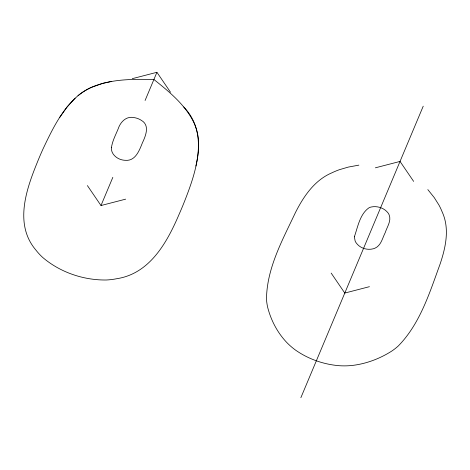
<?xml version="1.0" encoding="UTF-8"?>
<svg xmlns="http://www.w3.org/2000/svg" width="470" height="470" viewBox="0 0 470 470"><rect width="100%" height="100%" fill="white"/><g stroke="black" fill="none" stroke-linecap="round" stroke-linejoin="round"><path stroke-width="0.7" d="M195.908 166.033C198.029 156.71 199.38 147.069 198.193 137.516A59.567 54.708 0.3 0 0 193.752 122.353C184.998 104.505 169.106 91.662 153.901 79.489C133.504 79.089 112.301 78.901 93.06 86.627A59.567 54.708 0.3 0 0 78.69 95.122C61.905 109.199 52.246 129.514 43.029 148.931A396.545 364.203 0.3 0 0 36.883 163.401C25.873 190.532 14.347 224.772 35.914 250.093A63.033 57.892 0.3 0 0 42.641 257.401C60.054 272.312 83.46 280.296 106.32 279.997A63.033 57.892 0.3 0 0 116.648 278.733C150.042 273.669 167.291 242.044 179.276 213.921A396.545 364.203 0.3 0 0 185.297 199.398C196.636 170.299 208.715 132.91 183.752 106.984M87.391 185.579L100.991 205.537L112.829 177.343M145.089 100.486L156.921 72.298L170.528 92.249M300.865 397.702L423.229 106.179M59.549 117.659L67.069 106.96L75.124 98.189M78.008 95.674L81.016 93.36A59.185 54.355 0.3 0 1 90.98 87.549L102.695 83.36L111.696 81.422M132.258 78.678L156.921 72.298M100.991 205.537L125.654 199.157M375.377 167.814L400.035 161.433L413.641 181.391M369.444 286.682L344.786 293.063L331.18 273.105M358.869 165.135L348.305 167.085L339.422 169.688A72.456 66.546 0.3 0 0 331.838 172.848C314.501 180.204 303.555 196.454 295.389 212.681C282.505 240 266.772 268.247 266.49 299.19A59.296 54.461 0.3 0 0 267.63 307.169C270.932 320.246 277.429 332.648 286.735 342.46A68.92 63.297 0.3 0 0 295.671 350.203C308.49 359.162 323.842 364.485 339.416 365.719A68.92 63.297 0.3 0 0 351.695 365.507C365.877 363.956 379.619 358.798 391.633 351.166A59.296 54.461 0.3 0 0 398.307 345.949C420.127 323.683 429.645 292.657 440.108 264.022C445.689 247.443 449.843 228.673 442.211 212.011A72.456 66.546 0.3 0 0 438.904 204.979L434.227 197.57L427.829 189.598M354.368 236.792L355.126 240.934A11.204 10.287 0.3 0 0 356.125 242.796C359.861 248.119 366.876 250.381 373.115 248.824A11.204 10.287 0.3 0 0 375.213 248.06C381.235 245.287 382.474 237.896 385.259 232.562C386.986 226.963 391.581 220.959 389.137 214.884A10.675 9.805 0.3 0 0 388.132 213.045C384.278 207.963 377.316 205.69 371.141 207.017A10.675 9.805 0.3 0 0 369.05 207.758C359.903 214.014 357.823 226.904 354.368 236.792M111.449 147.598C111.026 151.334 113.141 154.894 116.078 157.056A15.475 14.212 0.3 0 0 119.597 159.077A15.134 13.9 0.3 0 0 121.959 159.847A15.475 14.212 0.3 0 0 125.243 160.305C135.454 161.322 139.349 150.459 142.422 142.81C145.718 135.818 150.106 125.167 141.229 120.279A16.797 15.428 0.3 0 0 133.486 117.529C126.048 116.049 120.355 122.206 118.234 128.686C115.708 134.867 112.4 140.918 111.449 147.598"/></g></svg>
